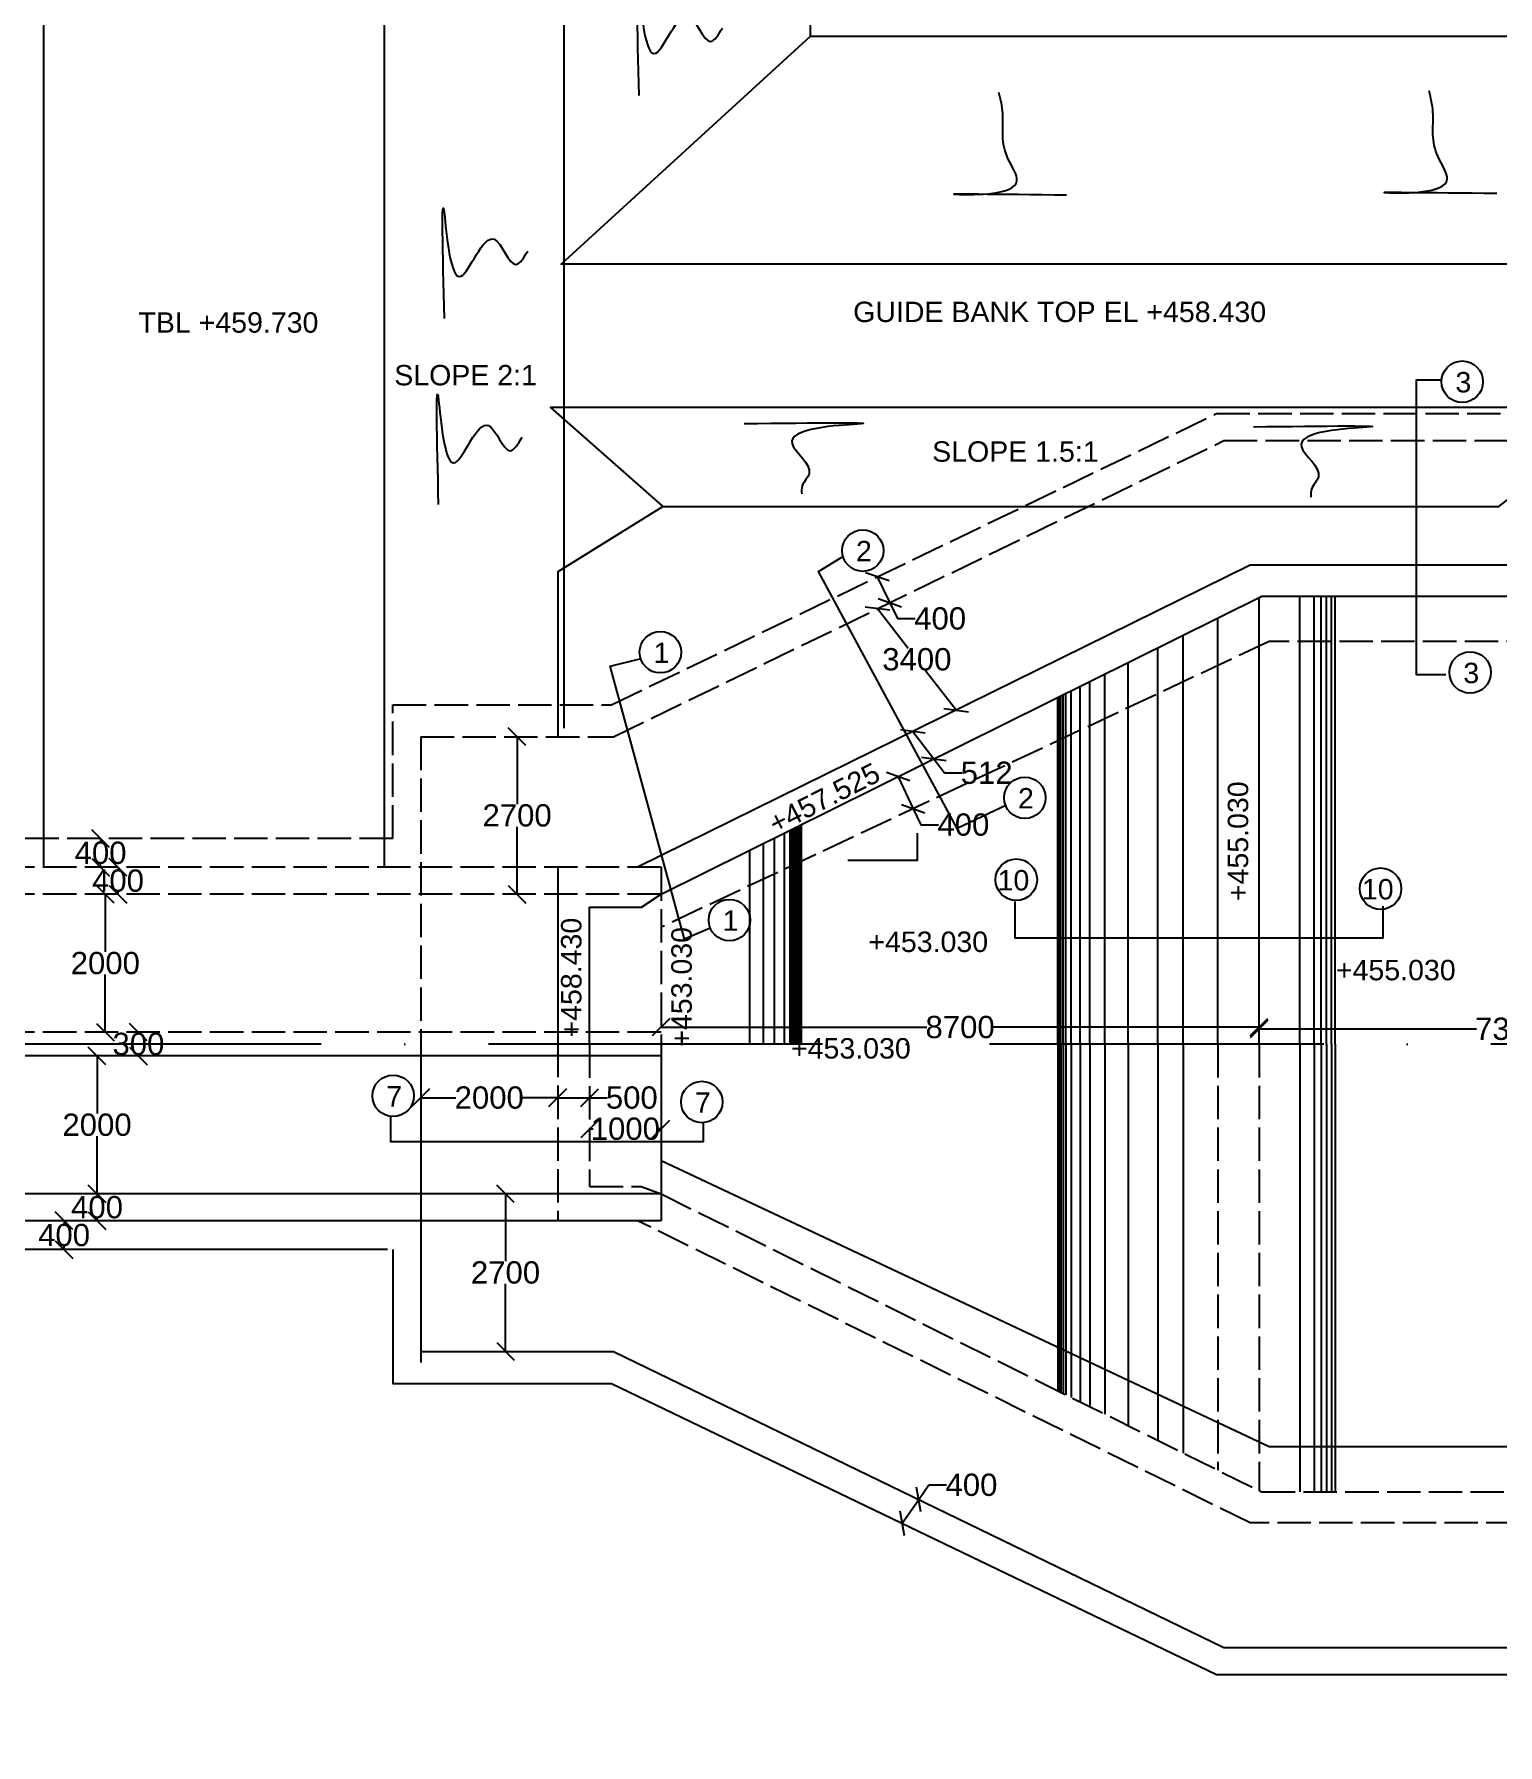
# Model space of a CAD drawing. Header units: millimetres. Extents: x 5124 to 6568637, y 2311 to 91879094.
# Drawn here: x 3772057 to 3779942, y 45935739 to 45944954 of the extents above; entities that cross this region are included whole.
import ezdxf

# ---------------------------------------------------------------- set-up
doc = ezdxf.new("R2010")
doc.units = ezdxf.units.MM
doc.header["$MEASUREMENT"] = 0
doc.linetypes.add('ACAD_ISO02W100', pattern=[15, 12, -3])
doc.linetypes.add('ACAD_ISO10W100', pattern=[18, 12, -3, 0, -3])
for name, color, linetype in [('DIMENSION', 7, 'Continuous'), ('DRAWING', 7, 'Continuous'), ('TEXT', 7, 'Continuous')]:
    doc.layers.add(name, color=color, linetype=linetype)
doc.styles.get("Standard").update_dxf_attribs({"font": 'arial.ttf', "height": 120})
doc.dimstyles.get("Standard").update_dxf_attribs({"dimtxt": 200, "dimasz": 110, "dimexe": 0.18, "dimexo": 0.0625, "dimgap": 0.09, "dimtad": 0, "dimtih": 1, "dimtoh": 1, "dimdec": 0, "dimzin": 0, "dimdsep": 46, "dimtxsty": 'Standard', "dimblk": 'OBLIQUE', "dimcen": 0.09, "dimse1": 1, "dimse2": 1, "dimadec": 0, "dimazin": 0, "dimtfac": 1, "dimtdec": 0, "dimtofl": 0, "dimtmove": 0, "dimatfit": 3, "dimfxl": 1, "dimtolj": 1, "dimtzin": 0, "dimarcsym": 0})

# ---------------------------------------------------------------- blocks, each defined once
blk = doc.blocks.new('_Oblique')
at = {"color": 0, "linetype": 'ByBlock', "lineweight": -2}
blk.add_line((-0.5, -0.5), (0.5, 0.5), dxfattribs=at)
blk = doc.blocks.new('*D176')
at = {"layer": 'Defpoints', "color": 0, "linetype": 'Continuous'}
for p in [(3772414.5, 45940621), (3772433, 45940621), (3772433, 45940466)]:
    blk.add_point(p, dxfattribs=at)
at = {"layer": 'DIMENSION', "color": 0, "linetype": 'Continuous', "lineweight": -2}
for p, q in [((3772414.5, 45940621), (3772414.5, 45940604.9)), ((3772414.5, 45940466), (3772414.5, 45940482.1))]:
    blk.add_line(p, q, dxfattribs=at)
at = {"layer": 'DIMENSION', "color": 0, "linetype": 'Continuous', "lineweight": -2, "xscale": 95, "yscale": 95, "zscale": 95}
for p, rotation in [((3772414.5, 45940621), 90), ((3772414.5, 45940466), 270)]:
    blk.add_blockref('_Oblique', p, dxfattribs=dict(at, rotation=rotation))
at = {"layer": 'DIMENSION', "color": 0, "linetype": 'Continuous', "insert": (3772414.5, 45940543.5), "char_height": 120, "attachment_point": 5}
blk.add_mtext('\\A1;400', dxfattribs=at)
blk = doc.blocks.new('*D177')
at = {"layer": 'Defpoints', "color": 0, "linetype": 'Continuous'}
for p in [(3772508.5, 45940466), (3772508.5, 45940321), (3772508.5, 45940321)]:
    blk.add_point(p, dxfattribs=at)
at = {"layer": 'DIMENSION', "color": 0, "linetype": 'Continuous', "lineweight": -2}
for p, q in [((3772508.5, 45940466), (3772508.5, 45940454.9)), ((3772508.5, 45940321), (3772508.5, 45940332.1))]:
    blk.add_line(p, q, dxfattribs=at)
at = {"layer": 'DIMENSION', "color": 0, "linetype": 'Continuous', "lineweight": -2, "xscale": 95, "yscale": 95, "zscale": 95}
for p, rotation in [((3772508.5, 45940466), 90), ((3772508.5, 45940321), 270)]:
    blk.add_blockref('_Oblique', p, dxfattribs=dict(at, rotation=rotation))
at = {"layer": 'DIMENSION', "color": 0, "linetype": 'Continuous', "insert": (3772508.5, 45940393.5), "char_height": 120, "attachment_point": 5}
blk.add_mtext('\\A1;400', dxfattribs=at)
blk = doc.blocks.new('*D178')
at = {"layer": 'Defpoints', "color": 0, "linetype": 'Continuous'}
for p in [(3772407.5, 45940321), (3772440, 45939578), (3772440, 45939578)]:
    blk.add_point(p, dxfattribs=at)
at = {"layer": 'DIMENSION', "color": 0, "linetype": 'Continuous', "lineweight": -2}
for p, q in [((3772440, 45940321), (3772440, 45940010.9)), ((3772440, 45939578), (3772440, 45939888.1))]:
    blk.add_line(p, q, dxfattribs=at)
at = {"layer": 'DIMENSION', "color": 0, "linetype": 'Continuous', "lineweight": -2, "xscale": 95, "yscale": 95, "zscale": 95}
for p, rotation in [((3772440, 45940321), 90), ((3772440, 45939578), 270)]:
    blk.add_blockref('_Oblique', p, dxfattribs=dict(at, rotation=rotation))
at = {"layer": 'DIMENSION', "color": 0, "linetype": 'Continuous', "insert": (3772440, 45939949.5), "char_height": 120, "attachment_point": 5}
blk.add_mtext('\\A1;2000', dxfattribs=at)
blk = doc.blocks.new('*D179')
at = {"layer": 'Defpoints', "color": 0, "linetype": 'Continuous'}
for p in [(3772548, 45939578), (3772573.5, 45939450), (3772618.5, 45939450)]:
    blk.add_point(p, dxfattribs=at)
at = {"layer": 'DIMENSION', "color": 0, "linetype": 'Continuous', "lineweight": -2}
for p, q in [((3772618.5, 45939578), (3772618.5, 45939575.4)), ((3772618.5, 45939450), (3772618.5, 45939452.6))]:
    blk.add_line(p, q, dxfattribs=at)
at = {"layer": 'DIMENSION', "color": 0, "linetype": 'Continuous', "lineweight": -2, "xscale": 95, "yscale": 95, "zscale": 95}
for p, rotation in [((3772618.5, 45939578), 90), ((3772618.5, 45939450), 270)]:
    blk.add_blockref('_Oblique', p, dxfattribs=dict(at, rotation=rotation))
at = {"layer": 'DIMENSION', "color": 0, "linetype": 'Continuous', "insert": (3772618.5, 45939514), "char_height": 120, "attachment_point": 5}
blk.add_mtext('\\A1;300', dxfattribs=at)
blk = doc.blocks.new('*D180')
at = {"layer": 'Defpoints', "color": 0, "linetype": 'Continuous'}
for p in [(3772395.5, 45939450), (3772395.5, 45938707), (3772395.5, 45938707)]:
    blk.add_point(p, dxfattribs=at)
at = {"layer": 'DIMENSION', "color": 0, "linetype": 'Continuous', "lineweight": -2}
for p, q in [((3772395.5, 45939450), (3772395.5, 45939139.9)), ((3772395.5, 45938707), (3772395.5, 45939017.1))]:
    blk.add_line(p, q, dxfattribs=at)
at = {"layer": 'DIMENSION', "color": 0, "linetype": 'Continuous', "lineweight": -2, "xscale": 95, "yscale": 95, "zscale": 95}
for p, rotation in [((3772395.5, 45939450), 90), ((3772395.5, 45938707), 270)]:
    blk.add_blockref('_Oblique', p, dxfattribs=dict(at, rotation=rotation))
at = {"layer": 'DIMENSION', "color": 0, "linetype": 'Continuous', "insert": (3772395.5, 45939078.5), "char_height": 120, "attachment_point": 5}
blk.add_mtext('\\A1;2000', dxfattribs=at)
blk = doc.blocks.new('*D181')
at = {"layer": 'Defpoints', "color": 0, "linetype": 'Continuous'}
for p in [(3772395.5, 45938707), (3772395.5, 45938562), (3772395.5, 45938562)]:
    blk.add_point(p, dxfattribs=at)
at = {"layer": 'DIMENSION', "color": 0, "linetype": 'Continuous', "lineweight": -2}
for p, q in [((3772395.5, 45938707), (3772395.5, 45938695.9)), ((3772395.5, 45938562), (3772395.5, 45938573.1))]:
    blk.add_line(p, q, dxfattribs=at)
at = {"layer": 'DIMENSION', "color": 0, "linetype": 'Continuous', "lineweight": -2, "xscale": 95, "yscale": 95, "zscale": 95}
for p, rotation in [((3772395.5, 45938707), 90), ((3772395.5, 45938562), 270)]:
    blk.add_blockref('_Oblique', p, dxfattribs=dict(at, rotation=rotation))
at = {"layer": 'DIMENSION', "color": 0, "linetype": 'Continuous', "insert": (3772395.5, 45938634.5), "char_height": 120, "attachment_point": 5}
blk.add_mtext('\\A1;400', dxfattribs=at)
blk = doc.blocks.new('*D182')
at = {"layer": 'Defpoints', "color": 0, "linetype": 'Continuous'}
for p in [(3772218, 45938562), (3772218, 45938407), (3772218, 45938407)]:
    blk.add_point(p, dxfattribs=at)
at = {"layer": 'DIMENSION', "color": 0, "linetype": 'Continuous', "lineweight": -2}
for p, q in [((3772218, 45938562), (3772218, 45938545.9)), ((3772218, 45938407), (3772218, 45938423.1))]:
    blk.add_line(p, q, dxfattribs=at)
at = {"layer": 'DIMENSION', "color": 0, "linetype": 'Continuous', "lineweight": -2, "xscale": 95, "yscale": 95, "zscale": 95}
for p, rotation in [((3772218, 45938562), 90), ((3772218, 45938407), 270)]:
    blk.add_blockref('_Oblique', p, dxfattribs=dict(at, rotation=rotation))
at = {"layer": 'DIMENSION', "color": 0, "linetype": 'Continuous', "insert": (3772218, 45938484.5), "char_height": 120, "attachment_point": 5}
blk.add_mtext('\\A1;400', dxfattribs=at)
blk = doc.blocks.new('*D183')
at = {"layer": 'Defpoints', "color": 0, "linetype": 'Continuous'}
for p in [(3774139, 45939225), (3774877.5, 45939225), (3774877.5, 45939225)]:
    blk.add_point(p, dxfattribs=at)
at = {"layer": 'DIMENSION', "color": 0, "linetype": 'Continuous', "lineweight": -2}
for p, q in [((3774139, 45939225), (3774328.16, 45939225)), ((3774877.5, 45939225), (3774688.34, 45939225))]:
    blk.add_line(p, q, dxfattribs=at)
at = {"layer": 'DIMENSION', "color": 0, "linetype": 'Continuous', "lineweight": -2, "xscale": 95, "yscale": 95, "zscale": 95, "rotation": 180}
blk.add_blockref('_Oblique', (3774139, 45939225), dxfattribs=at)
at = {"layer": 'DIMENSION', "color": 0, "linetype": 'Continuous', "lineweight": -2, "xscale": 95, "yscale": 95, "zscale": 95}
blk.add_blockref('_Oblique', (3774877.5, 45939225), dxfattribs=at)
at = {"layer": 'DIMENSION', "color": 0, "linetype": 'Continuous', "insert": (3774508.25, 45939225), "char_height": 120, "attachment_point": 5}
blk.add_mtext('\\A1;2000', dxfattribs=at)
blk = doc.blocks.new('*D184')
at = {"layer": 'Defpoints', "color": 0, "linetype": 'Continuous'}
for p in [(3774877.5, 45939225), (3775049, 45939225), (3775049, 45939225)]:
    blk.add_point(p, dxfattribs=at)
at = {"layer": 'DIMENSION', "color": 0, "linetype": 'Continuous', "lineweight": -2}
for p, q in [((3774877.5, 45939225), (3775049, 45939225)), ((3775049, 45939225), (3775144, 45939225))]:
    blk.add_line(p, q, dxfattribs=at)
at = {"layer": 'DIMENSION', "color": 0, "linetype": 'Continuous', "lineweight": -2, "xscale": 95, "yscale": 95, "zscale": 95, "rotation": 180}
blk.add_blockref('_Oblique', (3774877.5, 45939225), dxfattribs=at)
at = {"layer": 'DIMENSION', "color": 0, "linetype": 'Continuous', "lineweight": -2, "xscale": 95, "yscale": 95, "zscale": 95}
blk.add_blockref('_Oblique', (3775049, 45939225), dxfattribs=at)
at = {"layer": 'DIMENSION', "color": 0, "linetype": 'Continuous', "insert": (3775276.5, 45939225), "char_height": 120, "attachment_point": 5}
blk.add_mtext('\\A1;500', dxfattribs=at)
blk = doc.blocks.new('*D185')
at = {"layer": 'Defpoints', "color": 0, "linetype": 'Continuous'}
for p in [(3775049, 45939057), (3775434, 45939057), (3775434, 45939057)]:
    blk.add_point(p, dxfattribs=at)
at = {"layer": 'DIMENSION', "color": 0, "linetype": 'Continuous', "lineweight": -2}
for p, q in [((3775049, 45939057), (3775068.1, 45939057)), ((3775434, 45939057), (3775414.9, 45939057))]:
    blk.add_line(p, q, dxfattribs=at)
at = {"layer": 'DIMENSION', "color": 0, "linetype": 'Continuous', "lineweight": -2, "xscale": 95, "yscale": 95, "zscale": 95, "rotation": 180}
blk.add_blockref('_Oblique', (3775049, 45939057), dxfattribs=at)
at = {"layer": 'DIMENSION', "color": 0, "linetype": 'Continuous', "lineweight": -2, "xscale": 95, "yscale": 95, "zscale": 95}
blk.add_blockref('_Oblique', (3775434, 45939057), dxfattribs=at)
at = {"layer": 'DIMENSION', "color": 0, "linetype": 'Continuous', "insert": (3775241.5, 45939057), "char_height": 120, "attachment_point": 5}
blk.add_mtext('\\A1;1000', dxfattribs=at)
blk = doc.blocks.new('*D186')
at = {"layer": 'Defpoints', "color": 0, "linetype": 'Continuous'}
for p in [(3774658.5, 45941169.5), (3774658.5, 45941169.5), (3774666, 45940321)]:
    blk.add_point(p, dxfattribs=at)
at = {"layer": 'DIMENSION', "color": 0, "linetype": 'Continuous', "lineweight": -2}
for p, q in [((3774658.5, 45941169.5), (3774658.5, 45940806.6)), ((3774658.5, 45940321), (3774658.5, 45940683.9))]:
    blk.add_line(p, q, dxfattribs=at)
at = {"layer": 'DIMENSION', "color": 0, "linetype": 'Continuous', "lineweight": -2, "xscale": 95, "yscale": 95, "zscale": 95}
for p, rotation in [((3774658.5, 45941169.5), 90), ((3774658.5, 45940321), 270)]:
    blk.add_blockref('_Oblique', p, dxfattribs=dict(at, rotation=rotation))
at = {"layer": 'DIMENSION', "color": 0, "linetype": 'Continuous', "insert": (3774658.5, 45940745.2), "char_height": 120, "attachment_point": 5}
blk.add_mtext('\\A1;2700', dxfattribs=at)
blk = doc.blocks.new('*D187')
at = {"layer": 'Defpoints', "color": 0, "linetype": 'Continuous'}
for p in [(3774596, 45938707), (3774596, 45937858.5), (3774596, 45937858.5)]:
    blk.add_point(p, dxfattribs=at)
at = {"layer": 'DIMENSION', "color": 0, "linetype": 'Continuous', "lineweight": -2}
for p, q in [((3774596, 45938707), (3774596, 45938344.1)), ((3774596, 45937858.5), (3774596, 45938221.4))]:
    blk.add_line(p, q, dxfattribs=at)
at = {"layer": 'DIMENSION', "color": 0, "linetype": 'Continuous', "lineweight": -2, "xscale": 95, "yscale": 95, "zscale": 95}
for p, rotation in [((3774596, 45938707), 90), ((3774596, 45937858.5), 270)]:
    blk.add_blockref('_Oblique', p, dxfattribs=dict(at, rotation=rotation))
at = {"layer": 'DIMENSION', "color": 0, "linetype": 'Continuous', "insert": (3774596, 45938282.8), "char_height": 120, "attachment_point": 5}
blk.add_mtext('\\A1;2700', dxfattribs=at)
blk = doc.blocks.new('*D188')
at = {"layer": 'Defpoints', "color": 0, "linetype": 'Continuous'}
for p in [(3776598.6, 45942030.8), (3776666.2, 45941891.4), (3776666.2, 45941891.4)]:
    blk.add_point(p, dxfattribs=at)
at = {"layer": 'DIMENSION', "color": 0, "linetype": 'Continuous', "lineweight": -2}
for p, q in [((3776598.6, 45942030.8), (3776666.2, 45941891.4)), ((3776666.2, 45941891.4), (3776707.7, 45941806)), ((3776707.7, 45941806), (3776802.7, 45941806))]:
    blk.add_line(p, q, dxfattribs=at)
at = {"layer": 'DIMENSION', "color": 0, "linetype": 'Continuous', "lineweight": -2, "xscale": 95, "yscale": 95, "zscale": 95}
for p, rotation in [((3776598.6, 45942030.8), 115.8778993988839), ((3776666.2, 45941891.4), 295.8778993988839)]:
    blk.add_blockref('_Oblique', p, dxfattribs=dict(at, rotation=rotation))
at = {"layer": 'DIMENSION', "color": 0, "linetype": 'Continuous', "insert": (3776937.5, 45941806), "char_height": 120, "attachment_point": 5}
blk.add_mtext('\\A1;400', dxfattribs=at)
blk = doc.blocks.new('*D189')
at = {"layer": 'Defpoints', "color": 0, "linetype": 'Continuous'}
for p in [(3776600.7, 45941859.6), (3777023.4, 45941312.5), (3777023.4, 45941312.5)]:
    blk.add_point(p, dxfattribs=at)
at = {"layer": 'DIMENSION', "color": 0, "linetype": 'Continuous', "lineweight": -2}
for p, q in [((3776600.7, 45941859.6), (3776764.6, 45941647.4)), ((3777023.4, 45941312.5), (3776859.4, 45941524.7))]:
    blk.add_line(p, q, dxfattribs=at)
at = {"layer": 'DIMENSION', "color": 0, "linetype": 'Continuous', "lineweight": -2, "xscale": 95, "yscale": 95, "zscale": 95}
for p, rotation in [((3776600.7, 45941859.6), 127.6850186449962), ((3777023.4, 45941312.5), 307.6850186449962)]:
    blk.add_blockref('_Oblique', p, dxfattribs=dict(at, rotation=rotation))
at = {"layer": 'DIMENSION', "color": 0, "linetype": 'Continuous', "insert": (3776812, 45941586.1), "char_height": 120, "attachment_point": 5}
blk.add_mtext('\\A1;3400', dxfattribs=at)
blk = doc.blocks.new('*D190')
at = {"layer": 'Defpoints', "color": 0, "linetype": 'Continuous'}
for p in [(3776790.5, 45941197.6), (3776903.2, 45941050.2), (3776903.2, 45941050.2)]:
    blk.add_point(p, dxfattribs=at)
at = {"layer": 'DIMENSION', "color": 0, "linetype": 'Continuous', "lineweight": -2}
for p, q in [((3776790.5, 45941197.6), (3776903.2, 45941050.2)), ((3776903.2, 45941050.2), (3776960.9, 45940974.7)), ((3776960.9, 45940974.7), (3777055.9, 45940974.7))]:
    blk.add_line(p, q, dxfattribs=at)
at = {"layer": 'DIMENSION', "color": 0, "linetype": 'Continuous', "lineweight": -2, "xscale": 95, "yscale": 95, "zscale": 95}
for p, rotation in [((3776790.5, 45941197.6), 127.3931814577637), ((3776903.2, 45941050.2), 307.3931814577638)]:
    blk.add_blockref('_Oblique', p, dxfattribs=dict(at, rotation=rotation))
at = {"layer": 'DIMENSION', "color": 0, "linetype": 'Continuous', "insert": (3777188, 45940974.7), "char_height": 120, "attachment_point": 5}
blk.add_mtext('\\A1;512', dxfattribs=at)
blk = doc.blocks.new('*D191')
at = {"layer": 'Defpoints', "color": 0, "linetype": 'Continuous'}
for p in [(3776688.9, 45940943.8), (3776770.1, 45940771), (3776792.5, 45940781.5)]:
    blk.add_point(p, dxfattribs=at)
at = {"layer": 'DIMENSION', "color": 0, "linetype": 'Continuous', "lineweight": -2}
for p, q in [((3776711.3, 45940954.3), (3776792.5, 45940781.5)), ((3776792.5, 45940781.5), (3776833, 45940695.6)), ((3776833, 45940695.6), (3776928, 45940695.6))]:
    blk.add_line(p, q, dxfattribs=at)
at = {"layer": 'DIMENSION', "color": 0, "linetype": 'Continuous', "lineweight": -2, "xscale": 95, "yscale": 95, "zscale": 95}
for p, rotation in [((3776711.3, 45940954.3), 115.1741690535173), ((3776792.5, 45940781.5), 295.1741690535173)]:
    blk.add_blockref('_Oblique', p, dxfattribs=dict(at, rotation=rotation))
at = {"layer": 'DIMENSION', "color": 0, "linetype": 'Continuous', "insert": (3777062.8, 45940695.6), "char_height": 120, "attachment_point": 5}
blk.add_mtext('\\A1;400', dxfattribs=at)
blk = doc.blocks.new('*D192')
at = {"layer": 'Defpoints', "color": 0, "linetype": 'Continuous'}
for p in [(3775434, 45939578), (3778656, 45939605), (3778656, 45939578)]:
    blk.add_point(p, dxfattribs=at)
at = {"layer": 'DIMENSION', "color": 0, "linetype": 'Continuous', "lineweight": -2}
for p, q in [((3775434, 45939605), (3776865.9, 45939605)), ((3778656, 45939605), (3777224.1, 45939605))]:
    blk.add_line(p, q, dxfattribs=at)
at = {"layer": 'DIMENSION', "color": 0, "linetype": 'Continuous', "lineweight": -2, "xscale": 95, "yscale": 95, "zscale": 95, "rotation": 180}
blk.add_blockref('_Oblique', (3775434, 45939605), dxfattribs=at)
at = {"layer": 'DIMENSION', "color": 0, "linetype": 'Continuous', "lineweight": -2, "xscale": 95, "yscale": 95, "zscale": 95}
blk.add_blockref('_Oblique', (3778656, 45939605), dxfattribs=at)
at = {"layer": 'DIMENSION', "color": 0, "linetype": 'Continuous', "insert": (3777045, 45939605), "char_height": 120, "attachment_point": 5}
blk.add_mtext('\\A1;8700', dxfattribs=at)
blk = doc.blocks.new('*D193')
at = {"layer": 'Defpoints', "color": 0, "linetype": 'Continuous'}
for p in [(3778656, 45939688), (3781355.5, 45939688), (3781355.5, 45939595.5)]:
    blk.add_point(p, dxfattribs=at)
at = {"layer": 'DIMENSION', "color": 0, "linetype": 'Continuous', "lineweight": -2}
for p, q in [((3778656, 45939595.5), (3779827.2, 45939595.5)), ((3781355.5, 45939595.5), (3780184.3, 45939595.5))]:
    blk.add_line(p, q, dxfattribs=at)
at = {"layer": 'DIMENSION', "color": 0, "linetype": 'Continuous', "lineweight": -2, "xscale": 95, "yscale": 95, "zscale": 95, "rotation": 180}
blk.add_blockref('_Oblique', (3778656, 45939595.5), dxfattribs=at)
at = {"layer": 'DIMENSION', "color": 0, "linetype": 'Continuous', "lineweight": -2, "xscale": 95, "yscale": 95, "zscale": 95}
blk.add_blockref('_Oblique', (3781355.5, 45939595.5), dxfattribs=at)
at = {"layer": 'DIMENSION', "color": 0, "linetype": 'Continuous', "insert": (3780005.8, 45939595.5), "char_height": 120, "attachment_point": 5}
blk.add_mtext('\\A1;7300', dxfattribs=at)
blk = doc.blocks.new('*D205')
at = {"layer": 'Defpoints', "color": 0, "linetype": 'Continuous'}
for p in [(3776822, 45937061), (3776822, 45937061), (3776732.5, 45936932.8)]:
    blk.add_point(p, dxfattribs=at)
at = {"layer": 'DIMENSION', "color": 0, "linetype": 'Continuous', "lineweight": -2}
for p, q in [((3776822, 45937061), (3776876.4, 45937138.9)), ((3776876.4, 45937138.9), (3776971.4, 45937138.9)), ((3776732.5, 45936932.8), (3776822, 45937061))]:
    blk.add_line(p, q, dxfattribs=at)
at = {"layer": 'DIMENSION', "color": 0, "linetype": 'Continuous', "lineweight": -2, "xscale": 95, "yscale": 95, "zscale": 95}
for p, rotation in [((3776822, 45937061), 55.06647020186326), ((3776732.5, 45936932.8), 235.0664702018633)]:
    blk.add_blockref('_Oblique', p, dxfattribs=dict(at, rotation=rotation))
at = {"layer": 'DIMENSION', "color": 0, "linetype": 'Continuous', "insert": (3777106.3, 45937138.9), "char_height": 120, "attachment_point": 5}
blk.add_mtext('\\A1;400', dxfattribs=at)

msp = doc.modelspace()

# ---------------------------------------------------------------- linework, layer by layer
at = {"layer": 'DIMENSION', "linetype": 'Continuous'}
for points in [[(3781184.5, 45943133), (3781184.5, 45942093.5), (3778607, 45942093.5), (3775307, 45940466)], [(3775434, 45940321), (3778670, 45941927), (3781353, 45941927), (3781361, 45943133)], [(3779662.5, 45941502.5), (3779503.5, 45941502.5), (3779503.5, 45943093), (3779637.5, 45943093)], [(3780637.5, 45942942.5), (3774839, 45942942.5), (3775443.5, 45942410.5), (3779947.5, 45942410.5), (3780637.5, 45942942.5), (3780637.5, 45941927)], [(3777295.5, 45940801.5), (3777028.5, 45940674.5), (3776281.5, 45942060), (3776407, 45942137.5)], [(3778875.5, 45939514), (3778875.5, 45941927)], [(3778953, 45939514), (3778953, 45941927)], [(3778990.5, 45939514), (3778990.5, 45941927)], [(3779018, 45939514), (3779018, 45941927)], [(3779046, 45939514), (3779046, 45941927)], [(3779066, 45939514), (3779066, 45941927)], [(3778656, 45939514), (3778656, 45941920.1)], [(3778433, 45939514), (3778433, 45941809.4)], [(3778110.5, 45939514), (3778110.5, 45941649.3)], [(3778247.5, 45939514), (3778247.5, 45941717.3)], [(3775698, 45940139), (3775560, 45940079.5), (3775159, 45941550.5), (3775319.5, 45941588.5)], [(3777950.5, 45939514), (3777950.5, 45941569.9)], [(3777744, 45939514), (3777744, 45941467.4)], [(3777825, 45939514), (3777825, 45941507.6)], [(3777571, 45939514), (3777571, 45941381.6)], [(3777572, 45939514), (3777572, 45941382.1)], [(3777573, 45939514), (3777573, 45941382.6)], [(3777573, 45939514), (3777573, 45941382.6)], [(3777574.5, 45939514), (3777574.5, 45941383.3)], [(3777575.5, 45939514), (3777575.5, 45941383.8)], [(3777575.5, 45939514), (3777575.5, 45941383.8)], [(3777577.5, 45939514), (3777577.5, 45941384.8)], [(3777579, 45939514), (3777579, 45941385.5)], [(3777581, 45939514), (3777581, 45941386.5)], [(3777582, 45939514), (3777582, 45941387)], [(3777588.5, 45939514), (3777588.5, 45941390.3)], [(3777601, 45939514), (3777601, 45941396.5)], [(3777614.5, 45939514), (3777614.5, 45941403.2)], [(3777643, 45939514), (3777643, 45941417.3)], [(3777691, 45939514), (3777691, 45941441.1)], [(3776099, 45939514), (3776099, 45940651)], [(3776130, 45939514), (3776130, 45940666.4)], [(3776130, 45939514), (3776130, 45940666.4)], [(3776137, 45939514), (3776137, 45940669.9)], [(3776144.5, 45939514), (3776144.5, 45940673.6)], [(3776150, 45939514), (3776150, 45940676.3)], [(3776153.5, 45939514), (3776153.5, 45940678.1)], [(3776158, 45939514), (3776158, 45940680.3)], [(3776160.5, 45939514), (3776160.5, 45940681.6)], [(3776164.5, 45939514), (3776164.5, 45940683.5)], [(3776164.5, 45939514), (3776164.5, 45940683.5)], [(3776164.5, 45939514), (3776164.5, 45940683.5)], [(3776169, 45939514), (3776169, 45940685.8)], [(3776172.5, 45939514), (3776172.5, 45940687.5)], [(3776175, 45939514), (3776175, 45940688.8)], [(3776180.5, 45939514), (3776180.5, 45940691.5)], [(3776185, 45939514), (3776185, 45940693.7)], [(3776185, 45939514), (3776185, 45940693.7)], [(3776188.5, 45939514), (3776188.5, 45940695.5)], [(3776190.5, 45939514), (3776190.5, 45940696.4)], [(3776814, 45940650), (3776814, 45940503), (3776440, 45940503)], [(3775911.5, 45939514), (3775911.5, 45940558)], [(3775986, 45939514), (3775986, 45940595)], [(3776045, 45939514), (3776045, 45940624.2)], [(3774877.5, 45940466), (3774877.5, 45939515)], [(3775049, 45939512.5), (3775049, 45940251.5), (3775329.5, 45940251.5), (3775434, 45940321)], [(3777340, 45940281.5), (3777340, 45940086), (3779323.5, 45940086), (3779323.5, 45940257)], [(3775434, 45939450), (3757109.5, 45939450)], [(3774139, 45939515), (3774139, 45937798.5)], [(3775434, 45939516), (3775434, 45938562)], [(3777571, 45939514), (3777571, 45937646.4)], [(3777572, 45939514), (3777572, 45937645.9)], [(3777573, 45939514), (3777573, 45937645.4)], [(3777573, 45939514), (3777573, 45937645.4)], [(3777574.5, 45939514), (3777574.5, 45937644.7)], [(3777575.5, 45939514), (3777575.5, 45937644.2)], [(3777575.5, 45939514), (3777575.5, 45937644.2)], [(3777577.5, 45939514), (3777577.5, 45937643.2)], [(3777579, 45939514), (3777579, 45937642.5)], [(3777581, 45939514), (3777581, 45937641.5)], [(3777582, 45939514), (3777582, 45937641)], [(3777588.5, 45939514), (3777588.5, 45937637.7)], [(3777601, 45939514), (3777601, 45937631.5)], [(3777614.5, 45939514), (3777614.5, 45937624.8)], [(3777643, 45939514), (3777643, 45937610.7)], [(3777691, 45939514), (3777691, 45937586.9)], [(3777744, 45939514), (3777744, 45937560.6)], [(3777825, 45939514), (3777825, 45937520.4)], [(3777950.5, 45939514), (3777950.5, 45937458.1)], [(3778110.5, 45939514), (3778110.5, 45937378.7)], [(3778247.5, 45939514), (3778247.5, 45937310.7)], [(3778875.5, 45939514), (3778875.5, 45937101)], [(3778953, 45939514), (3778953, 45937101)], [(3778990.5, 45939514), (3778990.5, 45937101)], [(3779018, 45939514), (3779018, 45937101)], [(3779046, 45939514), (3779046, 45937101)], [(3779066, 45939514), (3779066, 45937101)], [(3775661, 45939095.5), (3775661, 45938987.5), (3773977.5, 45938987.5), (3773977.5, 45939126.5)], [(3773989, 45938407), (3773989, 45937686), (3775167.5, 45937686), (3778426.5, 45936117.5), (3780373, 45936117.5), (3780373, 45935739), (3781518.5, 45935739), (3781518.5, 45937345), (3778710.5, 45937345), (3775434, 45938885)], [(3775434, 45938707), (3757109.5, 45938707)], [(3775434, 45938562), (3757109.5, 45938562)], [(3773960, 45938407), (3758547.5, 45938407)], [(3774139, 45937858.5), (3775178, 45937858.5), (3778466, 45936263.5), (3780517.5, 45936263.5), (3780517.5, 45935895), (3781361, 45935895)]]:
    msp.add_lwpolyline(points, dxfattribs=at)
for centre in [(3779750.2, 45943082.2), (3776520.7, 45942172.2), (3775430.2, 45941624.7), (3779792.7, 45941515.7), (3777393.7, 45940840.7), (3777347.7, 45940399.2), (3779310.2, 45940350.7), (3775802.2, 45940181.7), (3773990.7, 45939235.2), (3775653.2, 45939201.7)]:
    msp.add_circle(centre, 111.7, dxfattribs=at)
for points in [[(3775315.2, 45944624.5), (3775315.2, 45945187), (3775405.7, 45944851.5), (3775583.2, 45945051), (3775701.2, 45944915), (3775764.7, 45944987.5)], [(3777618.5, 45944087), (3777040.5, 45944091.5), (3777351.5, 45944164), (3777303, 45944285), (3777275, 45944406), (3777275, 45944527), (3777254.5, 45944640)], [(3779935.8, 45944095.5), (3779357.8, 45944100), (3779668.8, 45944172.5), (3779620.3, 45944293.5), (3779592.3, 45944414.5), (3779592.3, 45944535.5), (3779571.8, 45944648.5)], [(3774266.5, 45943423), (3774266.5, 45943985.5), (3774357, 45943650), (3774534.5, 45943849.5), (3774652.5, 45943713.5), (3774716, 45943786)], [(3774235.5, 45942420), (3774235.5, 45942982.5), (3774326, 45942647), (3774503.5, 45942846.5), (3774621.5, 45942710.5), (3774685, 45942783)], [(3775881.5, 45942856.5), (3776490, 45942853.5), (3776140, 45942747.5), (3776231.5, 45942586.5), (3776194.5, 45942521), (3776191.5, 45942477.5)], [(3778625, 45942839.5), (3779233.5, 45942836.5), (3778883.5, 45942730.5), (3778975, 45942569.5), (3778938, 45942504), (3778935, 45942460.5)]]:
    msp.add_spline(points, degree=3, dxfattribs=at)
at = {"layer": 'DRAWING', "linetype": 'Continuous'}
for points in [[(3776239, 45944943.5), (3776239, 45946867), (3775751.5, 45946867), (3775751.5, 45947090), (3775655.5, 45946658.5), (3775655.5, 45946884), (3769685.5, 45946884), (3769685.5, 45947125.5), (3769540.5, 45946715.5), (3769540.5, 45946950.5), (3760106, 45946950.5), (3759991.5, 45946695.5), (3759991.5, 45947140), (3759907.5, 45946899.5), (3755650.5, 45946899.5), (3755630.9, 45941316.2), (3755639.9, 45941023.2), (3755581.7, 45940857.6)], [(3772106.5, 45946884), (3772106.5, 45940466)], [(3773942.5, 45946884), (3773942.5, 45940466)], [(3774909.5, 45946884), (3774909.5, 45941215)], [(3784338, 45943714.5), (3774895, 45943714.5), (3776239, 45944943.5), (3784810.5, 45944943.5)], [(3774880, 45941169.5), (3774880, 45942060), (3775443.5, 45942410.5)]]:
    msp.add_lwpolyline(points, dxfattribs=at)
at = {"layer": 'DRAWING', "linetype": 'ACAD_ISO02W100', "ltscale": 15}
for points in [[(3773989, 45940621), (3773989, 45941342), (3775167.5, 45941342), (3778426.5, 45942910.5), (3780373, 45942910.5), (3780373, 45943289), (3781518.5, 45943289), (3781518.5, 45941683), (3778710.5, 45941683), (3775434, 45940143)], [(3774139, 45941169.5), (3775178, 45941169.5), (3778466, 45942764.5), (3780517.5, 45942764.5), (3780517.5, 45943133), (3781361, 45943133)], [(3774139, 45941169.5), (3774139, 45939515)], [(3773989, 45940621), (3758547.5, 45940621)], [(3775434, 45940466), (3757109.5, 45940466)], [(3775434, 45940466), (3775434, 45939515)], [(3775434, 45940321), (3757109.5, 45940321)], [(3775434, 45939578), (3757109.5, 45939578)], [(3774877.5, 45939515), (3774877.5, 45938564)], [(3775049, 45939512.5), (3775049, 45938747), (3775327.5, 45938747), (3775434, 45938707)], [(3778433, 45939514), (3778433, 45937218.6)], [(3778656, 45939514), (3778656, 45937107.9)], [(3775434, 45938707), (3778670, 45937101), (3781353, 45937101), (3781361, 45935895)], [(3781184.5, 45935895), (3781184.5, 45936934.5), (3778607, 45936934.5), (3775307, 45938562)]]:
    msp.add_lwpolyline(points, dxfattribs=at)
at = {"layer": 'DRAWING', "linetype": 'ACAD_ISO10W100', "ltscale": 150}
msp.add_lwpolyline([(3784404, 45939514), (3748913, 45939514), (3748913, 45940259)], dxfattribs=at)

# ---------------------------------------------------------------- texts
at = {"layer": 'TEXT'}
for s, p in [('GUIDE BANK TOP EL +458.430', (3776468.9, 45943403.4)), ('TBL +459.730', (3772618.4, 45943346.1)), ('SLOPE 2:1', (3773996.6, 45943062.4)), ('3', (3779713.5, 45943024.5)), ('SLOPE 1.5:1', (3776894.5, 45942651)), ('2', (3776484, 45942114.5)), ('1', (3775393.5, 45941567)), ('3', (3779756, 45941458)), ('2', (3777357, 45940783)), ('10', (3777247, 45940341.5)), ('10', (3779209.5, 45940293)), ('1', (3775765.5, 45940124)), (' +453.030', (3776508.1, 45940009.8)), (' +455.030', (3779026.9, 45939857.5)), (' +453.030', (3776091.3, 45939435.8)), ('7', (3773954, 45939177.5)), ('7', (3775616.5, 45939144))]:
    msp.add_text(s, height=110, dxfattribs=at).set_placement(p)
for s, rotation, p in [(' +457.525', 27.17333, (3776013.2, 45940623.3)), (' +455.030', 90, (3778597, 45940241.4)), (' +458.430', 90, (3775005, 45939506.4)), (' +453.030', 90, (3775599.2, 45939456.8))]:
    msp.add_text(s, height=110, rotation=rotation, dxfattribs=at).set_placement(p)

# ---------------------------------------------------------------- dimensions: what is measured, and where the dimension line sits
at = {"layer": 'DIMENSION', "linetype": 'Continuous'}
for p1, p2, distance, text, picture, middle in [((3776598.6, 45942030.8), (3776666.2, 45941891.4), 0, '400', '*D188', (3776937.5, 45941806)), ((3776600.7, 45941859.6), (3777023.4, 45941312.5), 0, '3400', '*D189', (3776812, 45941586.1)), ((3776790.5, 45941197.6), (3776903.2, 45941050.2), 0, '512', '*D190', (3777188, 45940974.7)), ((3776688.9, 45940943.8), (3776770.1, 45940771), 24.8, '400', '*D191', (3777062.8, 45940695.6)), ((3775434, 45939578), (3778656, 45939578), 27, '8700', '*D192', (3777045, 45939605)), ((3778656, 45939688), (3781355.5, 45939688), -92.5, '7300', '*D193', (3780005.8, 45939595.5)), ((3776732.5, 45936932.8), (3776822, 45937061), 0, '400', '*D205', (3777106.3, 45937138.9))]:
    dim = msp.add_aligned_dim(p1=p1, p2=p2, distance=distance, text=text, dimstyle='Standard', override={"dimasz": 95, "dimarcsym": 1}, dxfattribs=at)
    dim.commit()
    dim.dimension.update_dxf_attribs({"geometry": picture, "text_midpoint": middle})
for base, p1, p2, text, picture, middle in [((3774658.5, 45941169.5), (3774666, 45940321), (3774658.5, 45941169.5), '2700', '*D186', (3774658.5, 45940745.2)), ((3772414.5, 45940621), (3772433, 45940466), (3772433, 45940621), '400', '*D176', (3772414.5, 45940543.5)), ((3772508.5, 45940321), (3772508.5, 45940466), (3772508.5, 45940321), '400', '*D177', (3772508.5, 45940393.5)), ((3772440, 45939578), (3772407.5, 45940321), (3772440, 45939578), '2000', '*D178', (3772440, 45939949.5)), ((3772618.5, 45939450), (3772548, 45939578), (3772573.5, 45939450), '300', '*D179', (3772618.5, 45939514)), ((3772395.5, 45938707), (3772395.5, 45939450), (3772395.5, 45938707), '2000', '*D180', (3772395.5, 45939078.5)), ((3772395.5, 45938562), (3772395.5, 45938707), (3772395.5, 45938562), '400', '*D181', (3772395.5, 45938634.5)), ((3774596, 45937858.5), (3774596, 45938707), (3774596, 45937858.5), '2700', '*D187', (3774596, 45938282.8)), ((3772218, 45938407), (3772218, 45938562), (3772218, 45938407), '400', '*D182', (3772218, 45938484.5))]:
    dim = msp.add_linear_dim(base=base, p1=p1, p2=p2, angle=90, text=text, dimstyle='Standard', override={"dimasz": 95, "dimarcsym": 1}, dxfattribs=at)
    dim.commit()
    dim.dimension.update_dxf_attribs({"geometry": picture, "text_midpoint": middle})
for base, p1, p2, text, picture, middle in [((3774877.5, 45939225), (3774139, 45939225), (3774877.5, 45939225), '2000', '*D183', (3774508.2, 45939225)), ((3775049, 45939225), (3774877.5, 45939225), (3775049, 45939225), '500', '*D184', (3775276.5, 45939225)), ((3775434, 45939057), (3775049, 45939057), (3775434, 45939057), '1000', '*D185', (3775241.5, 45939057))]:
    dim = msp.add_linear_dim(base=base, p1=p1, p2=p2, text=text, dimstyle='Standard', override={"dimasz": 95, "dimarcsym": 1}, dxfattribs=at)
    dim.commit()
    dim.dimension.update_dxf_attribs({"geometry": picture, "text_midpoint": middle})

doc.saveas('drawing.dxf')
